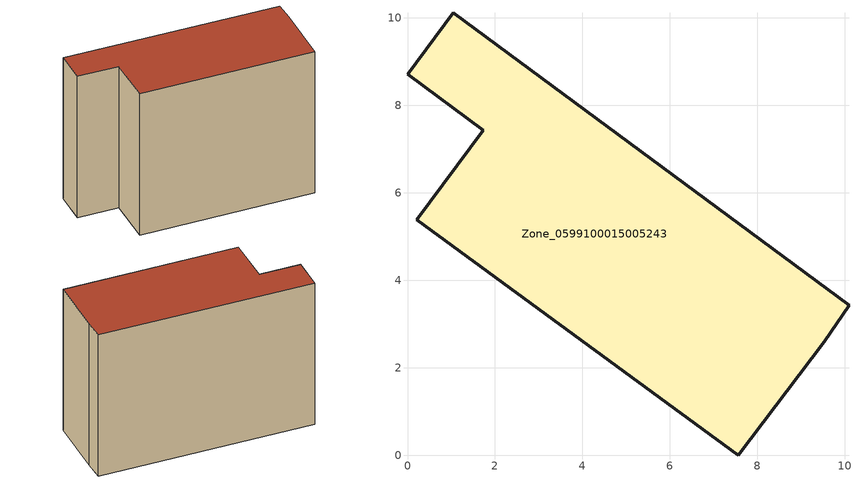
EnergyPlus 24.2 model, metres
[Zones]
Zone_0599100015005243
 floor ground (C_G): 10.1,3.42 9.53,2.6 7.57,0 0.21,5.38 1.73,7.43 0,8.71 1.05,10.12 z0.96
 wall outside (C_F): 7.57,0 9.53,2.6 10.1,3.42 1.05,10.12 0,8.71 1.73,7.43 0.21,5.38 7.57,0 z0.96:9.07
 roof outside (C_R): 9.53,2.6 10.1,3.42 1.05,10.12 0,8.71 1.73,7.43 0.21,5.38 7.57,0 z9.07
[BUILDING]
Pand.0599100015005243: North Axis=0; Terrain=City; Loads Convergence Tolerance Value=0.04; Temperature Convergence Tolerance Value=0.4; Solar Distribution=FullExterior; Maximum Number of Warmup Days=25; Minimum Number of Warmup Days=1
[Site:Location]
Rotterdam.The.Hague.AP_ZH_NLD Design_Conditions: Latitude=51.96; Longitude=4.45; Time Zone=1; Elevation=-4.5
[SITE:GROUNDTEMPERATURE:BUILDINGSURFACE]
18, 18, 18, 18, 18, 18, 18, 18, 18, 18, 18, 18
[MATERIAL] Thermal Absorptance=0.9; Solar Absorptance=0.7; Visible Absorptance=0.7
Name | Roughness | Thickness | Conductivity | Density | Specific Heat
G.TI.1975-1991 | MediumSmooth | 0.15 | 0.288461 | 540 | 1210
F.TI.1975-1991 | Rough | 0.3 | 0.230769 | 1920 | 840
R.TI.1975-1991 | MediumRough | 0.2 | 0.153846 | 1500 | 1000
[CONSTRUCTION]
C_G: G.TI.1975-1991
C_F: F.TI.1975-1991
C_R: R.TI.1975-1991
[ZONE]
Zone_0599100015005243: Type=1; Multiplier=1; Ceiling Height=Autocalculate; Volume=Autocalculate; Floor Area=autocalculate; Part of Total Floor Area=Yes
[ZONEINFILTRATION:DESIGNFLOWRATE]
Infil_Zone_0599100015005243: Zone or ZoneList or Space or SpaceList=Zone_0599100015005243; Schedule=AlwaysOn; Design Flow Rate Calculation Method=Flow/Area; Flow Rate per Floor Area=0.003; Constant Term Coefficient=1; Temperature Term Coefficient=0; Velocity Term Coefficient=0; Velocity Squared Term Coefficient=0
[HVACTEMPLATE:ZONE:IDEALLOADSAIRSYSTEM]
Zone_0599100015005243: Maximum Heating Supply Air Temperature=50; Minimum Cooling Supply Air Temperature=13; Maximum Heating Supply Air Humidity Ratio=0.0156; Minimum Cooling Supply Air Humidity Ratio=0.0077; Heating Limit=NoLimit; Cooling Limit=NoLimit; Dehumidification Control Type=ConstantSensibleHeatRatio; Cooling Sensible Heat Ratio=0.7; Dehumidification Setpoint=60; Humidification Control Type=None; Humidification Setpoint=30; Outdoor Air Method=None; Outdoor Air Flow Rate per Person=0.00944; Outdoor Air Flow Rate per Zone Floor Area=0; Outdoor Air Flow Rate per Zone=0; Demand Controlled Ventilation Type=None; Outdoor Air Economizer Type=NoEconomizer; Heat Recovery Type=None; Sensible Heat Recovery Effectiveness=0.7; Latent Heat Recovery Effectiveness=0.65
[ZONECONTROL:THERMOSTAT]
ThermostatControl_Zone_0599100015005243: Zone or ZoneList=Zone_0599100015005243; Control Type Schedule=DualSetpointControlType; Control 1=Thermostat_Zone_0599100015005243; Temperature Difference Between Cutout And Setpoint=0
[THERMOSTATSETPOINT:DUALSETPOINT]
Thermostat_Zone_0599100015005243: Heating Setpoint Temperature Schedule=HeatingSetpoint_Zone_0599100015005243; Cooling Setpoint Temperature Schedule=CoolingSetpoint_Zone_0599100015005243
[SCHEDULE:COMPACT]
HeatingSetpoint_Zone_0599100015005243: Through: 12/31, For: AllDays, Until: 24:00, 21
CoolingSetpoint_Zone_0599100015005243: Through: 12/31, For: AllDays, Until: 24:00, 24
DualSetpointControlType: Through: 12/31, For: AllDays, Until: 24:00, 4
AlwaysOn: Through: 12/31, For: AllDays, Until: 24:00, 1
